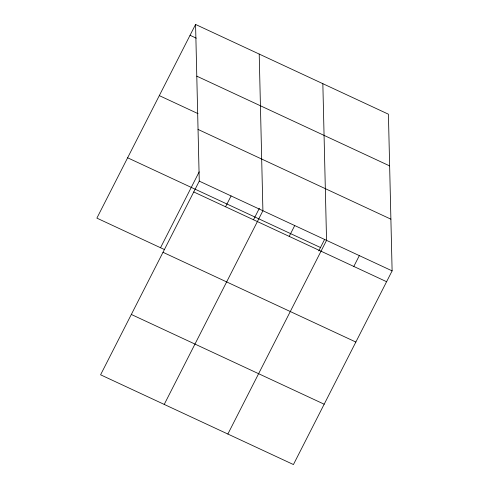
<?xml version="1.0" encoding="UTF-8"?>
<svg xmlns="http://www.w3.org/2000/svg" width="489" height="489" viewBox="0 0 489 489"><rect width="100%" height="100%" fill="white"/><g stroke="black" fill="none" stroke-linecap="round" stroke-linejoin="round"><path stroke-width="0.73" d="M195.569 24.45L199.267 181.126L100.587 374.8L293.431 464.55L392.117 270.875L388.413 114.2L195.569 24.45L96.883 218.125L164.677 249.671M160.526 247.74L199.188 171.859M225.57 206.768L231.089 195.936M253.528 219.732L259.384 208.235M164.225 404.421L262.905 210.747L259.207 54.065M289.207 236.389L294.726 225.551M318.749 250.924L324.604 239.427M227.868 434.036L326.548 240.362L322.844 83.686M353.81 266.45L359.329 255.619M190.05 35.281L196.272 38.179M196.786 76.156L389.635 165.899M159.304 95.618L198.039 113.65M198.045 129.426L390.894 219.17M199.267 181.126L392.117 270.875M127.629 157.788L320.478 247.532M193.748 191.963L386.597 281.707M163.008 252.3L355.851 342.043M131.333 314.464L324.176 404.214"/></g></svg>
